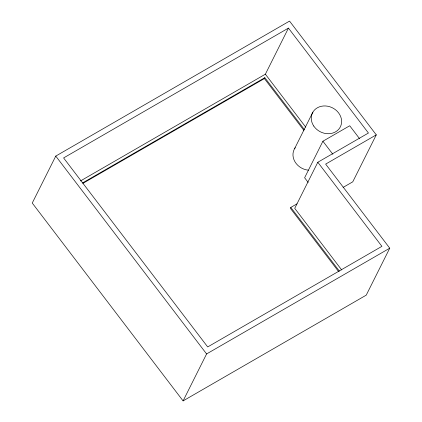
<?xml version="1.0" encoding="UTF-8"?>
<svg xmlns="http://www.w3.org/2000/svg" width="422" height="422" viewBox="0 0 422 422"><rect width="100%" height="100%" fill="white"/><g stroke="black" fill="none" stroke-linecap="round" stroke-linejoin="round"><path stroke-width="0.63" d="M55.767 156.087L32.251 203.045L183.085 400.9L366.233 295.147L389.749 248.189L325.647 164.105L376.276 134.871L289.545 21.1L55.767 156.087L206.595 353.942L183.085 400.9M80.475 180.954L265.369 74.193L288.453 28.105L368.438 133.025L317.808 162.259L294.73 208.347L341.709 269.974M82.876 183.375L264.388 78.566L264.826 77.695L304.32 129.501M294.582 148.676L312.871 112.157M359.639 138.775L349.717 125.756L322.914 141.233L304.626 177.757L308.166 182.404M297.041 203.826L290.811 207.424L290.373 208.294L338.549 271.488M376.276 134.871L352.76 181.829L343.091 187.41M288.453 28.105L63.606 157.933L207.693 346.937L381.91 246.342L317.808 162.259M82.738 182.832L264.826 77.695M206.595 353.942L389.749 248.189M322.914 141.233L332.837 154.252M265.369 74.193L305.744 127.154M264.388 78.566L303.882 130.372M290.811 207.424L339.383 271.14M308.45 170.182A15.593 13.435 26.6 0 1 294.957 161.763A15.593 13.435 26.6 0 1 295.226 147.7M313.741 126.025A15.593 13.435 26.6 0 0 340 127.507A15.593 13.435 26.6 0 0 325.562 105.964A15.593 13.435 26.6 0 0 313.741 126.025"/></g></svg>
